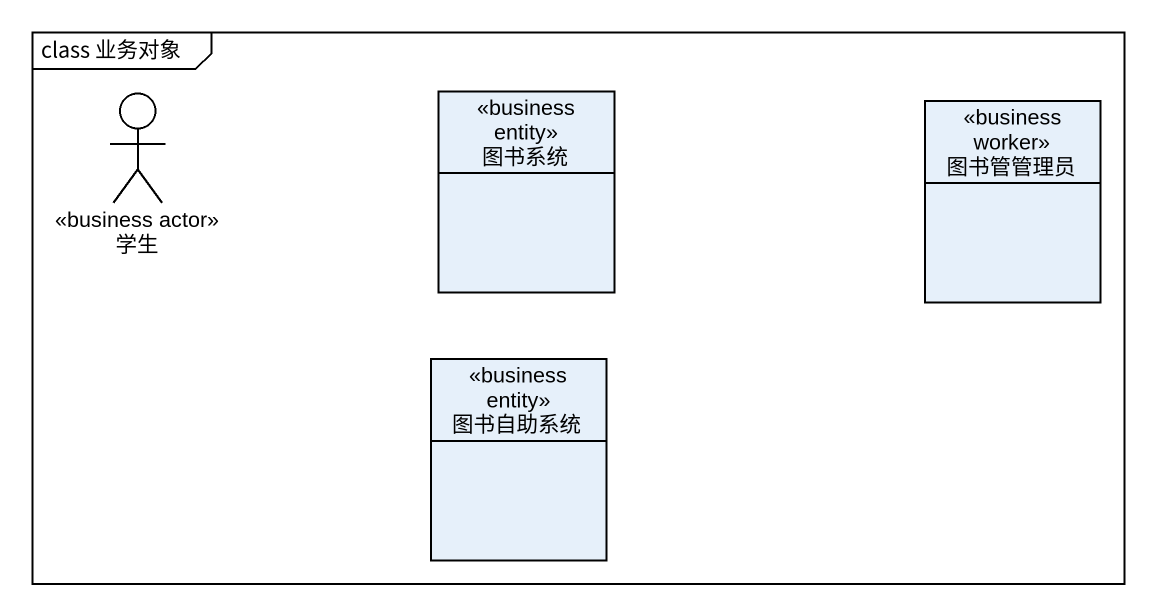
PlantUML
@startuml
mainframe class 业务对象
allowmixing
hide circle
hide empty members
actor 学生 <<business actor>>
class 图书系统 <<business entity>>
class 图书管管理员 <<business worker>>
class 图书自助系统 <<business entity>>
@enduml
